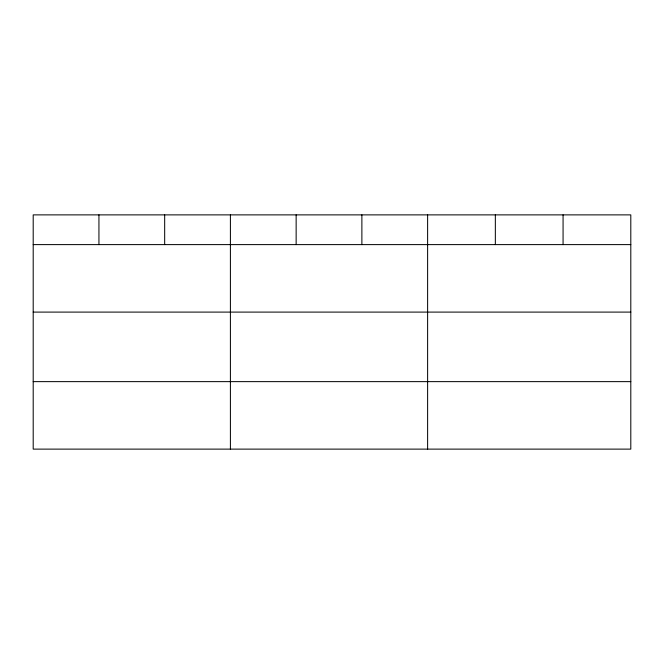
<?xml version="1.0" encoding="UTF-8"?>
<svg xmlns="http://www.w3.org/2000/svg" width="664" height="664" viewBox="0 0 664 664"><rect width="100%" height="100%" fill="white"/><g stroke="black" fill="none" stroke-linecap="round" stroke-linejoin="round"><path stroke-width="1" d="M630.8 312.097L630.8 214.879L33.2 214.879L33.2 449.121L630.8 449.121L630.8 312.097L33.2 312.097M33.2 244.609L630.8 244.609M33.2 381.634L630.8 381.634M563.072 214.879L563.072 244.609M495.344 214.879L495.344 244.609M427.616 214.879L427.616 449.121M361.88 214.879L361.88 244.609M296.144 214.879L296.144 244.609M230.408 214.879L230.408 449.121M164.672 214.879L164.672 244.609M98.936 214.879L98.936 244.609"/></g></svg>
